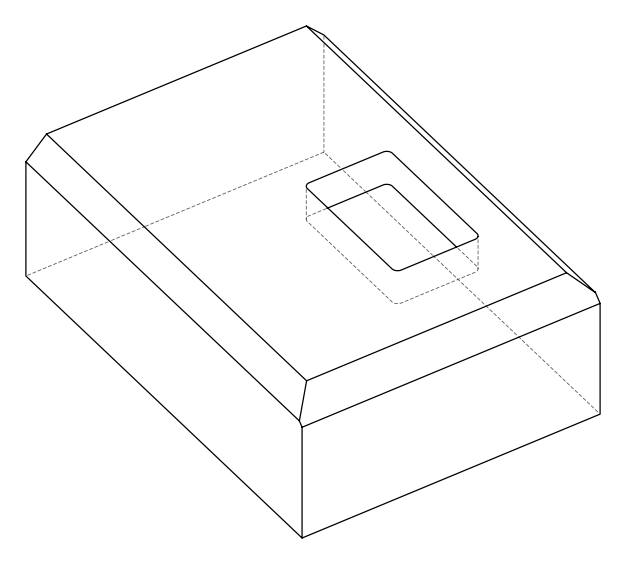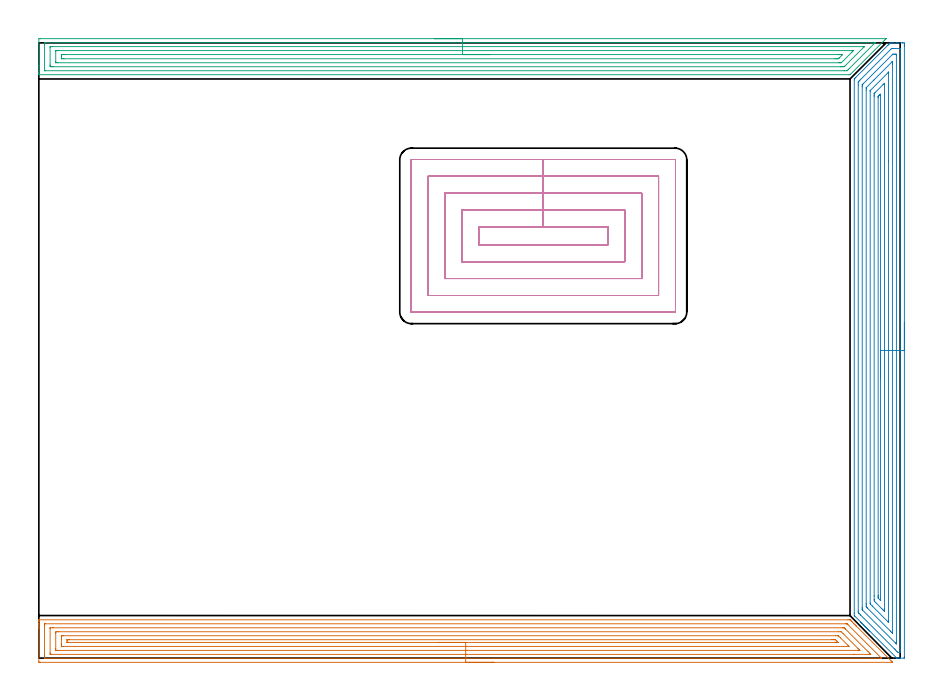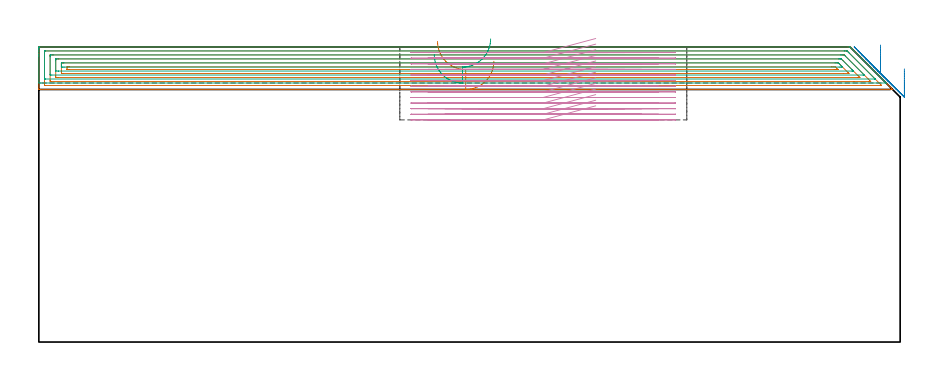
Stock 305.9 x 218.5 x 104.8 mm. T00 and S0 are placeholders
(PLAN: 4 operations, 1 tool changes, 66.1 min)
(1 AREA_MILL | FG_CHAMFER_SURFACE | UGT0205_001 | 14.43 min | 34835 mm3)
(2 AREA_MILL_1 | FG_CHAMFER_SURFACE_1 | UGT0205_001 | 11.86 min | 33206 mm3)
(3 AREA_MILL_2 | FG_CHAMFER_SURFACE_2 | UGT0205_001 | 12.03 min | 23951 mm3)
(4 MILL_RECTANGULAR_POCKET | POCKET_RECTANGULAR_STRAIGHT | NXT0201_009 | Follow Part, ap 2, ae 75% | 27.74 min | 164081 mm3)
(TOOL UGT0205_001 | Chamfer Mill 20 x 3 x 45 deg. | D20 FL50 Z2)
(TOOL NXT0201_009 | ENDMILL 8mm [2P460-0800-NA 1630] | D8 FL26 Z6)
(OP 1 AREA_MILL)
G17 G21 G94 G90
T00 M6
G54
G17 G0 G90 X161.6 Y-1.5 S1061 M3
G43 Z114.8 H0
Z99.7
G94 G1 X161.562 Z98.828 F250.
X161.448 Z97.964
X161.259 Z97.112
X160.997 Z96.28
X160.663 Z95.474
X160.26 Z94.7
X159.792 Z93.964
X159.26 Z93.272
X158.671 Z92.629
X158.028 Z92.04
X157.336 Z91.509
X156.6 Z91.04
X155.826 Z90.637
X155.02 Z90.303
X154.188 Z90.041
X153.337 Z89.852
X152.472 Z89.738
X151.6 Z89.7
X0.618
X0.208 Y-1.496 Z89.702
X0.01 Y-1.492 Z89.706
X0. Y-1.291 Z89.907
Y10.468 Z101.662
Y11.012 Z102.209
Y11.352 Z102.548
Y11.895 Z103.092
Y12.235 Z103.43
Y12.915 Z104.114
Y13.23 Z104.43
X0.007 Y13.585 Z104.776
X0.009 Y13.597 Z104.788
X0.172 Y13.6 Z104.8
X287.394
X288.089 Y13.602 Z104.794
X288.107 Y13.591 Z104.784
X288.142 Y13.56 Z104.756
X288.287 Y13.414 Z104.611
X288.434 Y13.267 Z104.465
X288.584 Y13.119 Z104.314
X288.734 Y12.967 Z104.165
X288.871 Y12.83 Z104.028
X289.026 Y12.677 Z103.872
X289.507 Y12.193 Z103.393
X289.776 Y11.924 Z103.123
X289.908 Y11.793 Z102.99
X290.281 Y11.419 Z102.619
X290.372 Y11.328 Z102.528
X302.721 Y-1.019 Z90.178
X303.113 Y-1.413 Z89.787
X303.161 Y-1.46 Z89.739
X303.177 Y-1.479 Z89.721
X303.183 Y-1.495 Z89.705
X303.177 Y-1.5 Z89.7
X151.6
Y-0.086 Z91.114
X2.355 Y-0.085 Z91.115
X2.016 Y-0.079 Z91.121
X2.01 Y0.03 Z91.23
X2.003 Y0.263 Z91.463
X2.001 Y0.749 Z91.949
X2. Y1.149 Z92.349
X2.001 Y11.352 Z102.552
X2.002 Y11.75 Z102.95
X2.01 Y12.152 Z103.352
X2.018 Y12.18 Z103.38
X2.037 Y12.181 Z103.381
X2.089 Y12.184 Z103.384
X2.194 Y12.185 Z103.385
X2.405 Y12.186 Z103.386
X286.551
X286.972 Y12.183 Z103.383
X287.024 Y12.181 Z103.381
X287.047 Y12.179 Z103.379
X287.078 Y12.16 Z103.36
X287.219 Y12.025 Z103.225
X287.394 Y11.855 Z103.055
X299.008 Y0.242 Z91.442
X299.22 Y0.025 Z91.225
X299.313 Y-0.075 Z91.125
X299.316 Y-0.08 Z91.12
X299.307 Y-0.081 Z91.119
X299.265 Y-0.084 Z91.116
X299.18 Y-0.085 Z91.115
X299.008 Y-0.086 Z91.114
X151.6
Y1.329 Z92.529
X4.499
X4.192 Y1.331 Z92.531
X4.09 Y1.332 Z92.532
X4.017 Y1.335 Z92.535
X4.01 Y1.443 Z92.643
X4.004 Y1.632 Z92.832
X4.001 Y1.821 Z93.021
X4. Y10.468 Z101.668
X4.001 Y10.656 Z101.856
X4.006 Y10.721 Z101.921
X4.01 Y10.765 Z101.965
X4.039 Y10.766 Z101.966
X4.192 Y10.768 Z101.968
X4.779 Y10.771 Z101.971
X5.085
X285.301
X285.607 Y10.77 Z101.97
X285.914 Y10.767 Z101.967
X286. Y10.765 Z101.965
X286.034 Y10.755 Z101.955
X286.057 Y10.735 Z101.935
X286.151 Y10.647 Z101.847
X286.333 Y10.468 Z101.668
X286.501 Y10.3 Z101.5
X294.541 Y2.26 Z93.46
X295.166 Y1.632 Z92.832
X295.434 Y1.359 Z92.559
X295.447 Y1.335 Z92.535
X295.434 Y1.334 Z92.534
X294.847 Y1.33 Z92.53
X289.506 Y1.329 Z92.529
X151.6
Y2.743 Z93.943
X6.872
X6.641 Y2.744 Z93.944
X6.122 Y2.75 Z93.95
X6.01 Y2.763 Z93.963
X6.006 Y2.964 Z94.164
X6. Y3.378 Z94.578
Y8.701 Z99.901
X6.006 Y9.132 Z100.332
X6.01 Y9.341 Z100.541
X6.215 Y9.351 Z100.551
X6.872 Y9.356 Z100.556
X7.102 Y9.357 Z100.557
X284.051
X284.714 Y9.353 Z100.553
X284.951 Y9.35 Z100.55
X285.607 Y8.742 Z99.942
X290.968 Y3.384 Z94.584
X291.384 Y2.962 Z94.162
X291.584 Y2.755 Z93.955
X291.587 Y2.748 Z93.948
X291.576 Y2.746 Z93.946
X291.541 Y2.744 Z93.944
X291.491 Y2.743 Z93.943
X290.968
X151.6
Y4.157 Z95.357
X8.532
X8.277 Y4.16 Z95.36
X8.108 Y4.164 Z95.364
X8.009 Y4.169 Z95.369
X8.007 Y4.19 Z95.39
X8.004 Y4.283 Z95.483
X8. Y4.934 Z96.134
Y5.166 Z96.366
Y6.702 Z97.902
Y7.585 Z98.785
X8.003 Y7.817 Z99.017
X8.007 Y7.898 Z99.098
X8.009 Y7.933 Z99.133
X8.15 Y7.936 Z99.136
X8.404 Y7.941 Z99.141
X8.532 Y7.943 Z99.143
X8.659
X282.927
X283.695 Y7.942 Z99.142
X283.821 Y7.94 Z99.14
X283.943 Y7.936 Z99.136
X284.073 Y7.817 Z99.017
X284.714 Y7.187 Z98.387
X287.394 Y4.507 Z95.707
X287.613 Y4.283 Z95.483
X287.684 Y4.205 Z95.405
X287.717 Y4.163 Z95.363
X287.648 Y4.161 Z95.361
X287.52 Y4.158 Z95.358
X285.735 Y4.157 Z95.357
X151.6
Y5.571 Z96.771
X10.93
X10.446 Y5.573 Z96.773
X10.031 Y5.577 Z96.777
X10.01 Y5.579 Z96.779
X10.004 Y5.603 Z96.803
X10.003 Y6.05 Z97.25
X10.005 Y6.486 Z97.686
X10.009 Y6.516 Z97.716
X10.025 Y6.522 Z97.722
X10.083 Y6.525 Z97.725
X10.204 Y6.527 Z97.727
X10.446 Y6.529 Z97.729
X10.855
X281.55
X282.034 Y6.527 Z97.727
X282.447 Y6.525 Z97.725
X282.927 Y6.518 Z97.718
X283.399 Y6.05 Z97.25
X283.821 Y5.627 Z96.827
X283.862 Y5.579 Z96.779
X283.821 Y5.578 Z96.778
X283.409 Y5.573 Z96.773
X282.927 Y5.572 Z96.772
X282.518 Y5.571 Z96.771
X151.6
X150.728 Z96.809
X149.864 Z96.923
X149.012 Z97.112
X148.18 Z97.374
X147.374 Z97.708
X146.6 Z98.111
X145.864 Z98.58
X145.172 Z99.111
X144.529 Z99.7
X143.94 Z100.343
X143.408 Z101.035
X142.94 Z101.771
X142.537 Z102.545
X142.203 Z103.351
X141.941 Z104.183
X141.752 Z105.035
X141.638 Z105.9
X141.6 Z106.771
G0 Z114.8
M5
M2
(OP 2 AREA_MILL_1)
G17 G21 G94 G90
T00 M6
G54
G17 G0 G90 X307.4 Y119.25 S1061 M3
G43 Z114.8 H0
Z97.
G94 G1 Y119.212 Z96.128 F250.
Y119.098 Z95.264
Y118.909 Z94.412
Y118.647 Z93.58
Y118.313 Z92.774
Y117.91 Z92.
Y117.441 Z91.264
Y116.91 Z90.572
Y116.321 Z89.929
Y115.678 Z89.34
Y114.986 Z88.808
Y114.25 Z88.34
Y113.476 Z87.937
Y112.67 Z87.603
Y111.838 Z87.341
Y110.986 Z87.152
Y110.122 Z87.038
Y109.25 Z87.
Y0.627
X307.398 Y0.43 Z87.002
X307.391 Y0.003 Z87.005
X307.26 Y0. Z87.137
X306.019 Z88.376
X305.049 Z89.351
X304.699 Y0.009 Z89.7
X304.692 Y0.012 Z89.707
X304.52 Y0.18 Z89.88
X304.483 Y0.217 Z89.916
X295.132 Y9.567 Z99.266
X294.961 Y9.736 Z99.433
X294.795 Y9.904 Z99.603
X294.685 Y10.014 Z99.713
X294.519 Y10.178 Z99.876
X294.357 Y10.342 Z100.041
X294.238 Y10.462 Z100.16
X294.077 Y10.621 Z100.318
X293.92 Y10.779 Z100.478
X293.79 Y10.909 Z100.607
X293.635 Y11.063 Z100.761
X293.482 Y11.217 Z100.916
X293.343 Y11.356 Z101.054
X293.192 Y11.506 Z101.203
X293.044 Y11.655 Z101.354
X292.896 Y11.803 Z101.501
X292.75 Y11.948 Z101.646
X292.606 Y12.093 Z101.791
X292.449 Y12.25 Z101.948
X292.308 Y12.39 Z102.088
X292.169 Y12.53 Z102.229
X292.002 Y12.697 Z102.395
X291.865 Y12.833 Z102.531
X289.767 Y14.932 Z104.63
X289.646 Y15.059 Z104.75
X289.604 Y15.105 Z104.789
X289.6 Y15.824 Z104.8
Y205.356
X289.606 Y205.701 Z104.792
X289.694 Y205.795 Z104.703
X289.879 Y205.979 Z104.52
X290.02 Y206.121 Z104.377
X290.096 Y206.196 Z104.303
X290.15 Y206.25 Z104.249
X301.596 Y217.698 Z92.8
X301.947 Y218.047 Z92.453
X302.136 Y218.236 Z92.264
X302.372 Y218.469 Z92.026
X302.407 Y218.496 Z91.99
X302.574 Y218.5 Z91.825
X303.365 Z91.029
X304.607 Z89.79
X305.135 Z89.259
X306.64 Z87.756
X306.904 Y218.497 Z87.492
X307.391 Y218.491 Z87.005
X307.394 Y218.368 Z87.003
X307.398 Y217.873 Z87.002
X307.4 Y217.371 Z87.
Y109.25
X305.986 Z88.414
X305.985 Y2.093 Z88.415
X305.984 Y2.039 Z88.416
X305.981 Y2.015 Z88.419
X305.979 Y2.01 Z88.421
X305.956 Y2.008 Z88.444
X305.538 Z88.862
X305.135 Y2.025 Z89.265
X304.737 Y2.415 Z89.663
X304.25 Y2.9 Z90.15
X303.84 Y3.309 Z90.56
X291.865 Y15.285 Z102.535
X291.328 Y15.826 Z103.072
X291.145 Y16.017 Z103.255
X291.021 Y16.153 Z103.379
X291.014 Y16.72 Z103.386
Y203.534
X291.016 Y204.427 Z103.384
X291.017 Y204.462 Z103.383
X291.031 Y204.669 Z103.369
X291.168 Y204.811 Z103.232
X291.343 Y204.99 Z103.057
X291.706 Y205.356 Z102.694
X302.481 Y216.131 Z91.919
X302.764 Y216.406 Z91.636
X302.844 Y216.483 Z91.556
X302.962 Y216.492 Z91.438
X303.365 Y216.497 Z91.035
X303.839 Y216.5 Z90.561
X304.25 Z90.15
X305.61 Y216.498 Z88.79
X305.86 Y216.492 Z88.54
X305.979 Y216.488 Z88.421
X305.985 Y216.119 Z88.415
Y216.085
X305.986 Y109.25 Z88.414
X304.572 Z89.828
X304.571 Y5.991 Z89.829
X304.57 Y5.668 Z89.83
X304.566 Y5.097 Z89.834
X304.565 Y5.055 Z89.835
X304.557 Y5.054 Z89.843
X304.506 Y5.097 Z89.894
X304.25 Y5.35 Z90.15
X292.561 Y17.039 Z101.839
X292.466 Y17.136 Z101.934
X292.444 Y17.162 Z101.956
X292.436 Y17.175 Z101.964
X292.434 Y17.197 Z101.966
X292.431 Y17.289 Z101.969
X292.429 Y17.614 Z101.971
Y17.938
Y202.999
X292.431 Y203.568 Z101.969
X292.433 Y203.608 Z101.967
X292.435 Y203.624 Z101.965
X292.448 Y203.641 Z101.952
X292.497 Y203.695 Z101.903
X292.56 Y203.76 Z101.84
X292.75 Y203.951 Z101.65
X303.097 Y214.297 Z91.303
X303.235 Y214.429 Z91.165
X303.279 Y214.468 Z91.121
X303.317 Y214.49 Z91.083
X303.365 Y214.492 Z91.035
X304.05 Y214.499 Z90.35
X304.25 Y214.496 Z90.15
X304.451 Y214.49 Z89.949
X304.565 Y214.482 Z89.835
X304.568 Y214.404 Z89.832
X304.569 Y214.297 Z89.831
X304.571 Y213.972 Z89.829
X304.572 Y109.25 Z89.828
X303.157 Z91.243
Y9.014
X303.156 Y8.96 Z91.244
X303.153 Y8.923 Z91.247
X303.152 Y8.912 Z91.248
X303.141 Y8.92 Z91.259
X302.924 Y9.131 Z91.476
X302.481 Y9.567 Z91.919
X294.349 Y17.701 Z100.051
X294.173 Y17.882 Z100.227
X293.85 Y18.217 Z100.55
X293.847 Y18.293 Z100.553
X293.845 Y18.508 Z100.555
X293.843 Y19.191 Z100.557
Y19.402
Y201.78
X293.845 Y202.461 Z100.555
X293.849 Y202.568 Z100.551
X293.851 Y202.59 Z100.549
X293.868 Y202.611 Z100.532
X293.925 Y202.674 Z100.475
X296.557 Y205.309 Z97.843
X302.863 Y211.614 Z91.537
X302.956 Y211.705 Z91.444
X303.121 Y211.862 Z91.279
X303.151 Y211.888 Z91.249
X303.153 Y211.829 Z91.247
X303.156 Y211.614 Z91.244
X303.157 Y211.413 Z91.243
Y210.931
Y109.25
X301.743 Z92.657
Y13.144
X301.742 Y12.996 Z92.658
X301.737 Y12.847 Z92.663
X301.733 Y12.777 Z92.667
X301.677 Y12.826 Z92.723
X301.596 Y12.903 Z92.804
X295.991 Y18.508 Z98.409
X295.404 Y19.107 Z98.996
X295.264 Y19.258 Z99.136
X295.26 Y19.402 Z99.14
X295.258 Y19.549 Z99.142
Y201.183
X295.262 Y201.48 Z99.138
X295.265 Y201.555 Z99.135
X295.278 Y201.574 Z99.122
X295.314 Y201.614 Z99.086
X295.404 Y201.706 Z98.996
X301.737 Y208.038 Z92.663
X301.739 Y208.039 Z92.661
X301.741 Y208.038 Z92.659
X301.742 Y208.034 Z92.658
X301.743 Y176.552 Z92.657
Y109.25
X300.329 Z94.071
X300.328 Y17.614 Z94.072
X300.326 Y17.109 Z94.074
X300.322 Y16.72 Z94.078
X300.319 Y16.64 Z94.081
X300.233 Y16.72 Z94.167
X299.827 Y17.122 Z94.573
X299.334 Y17.614 Z95.066
X297.548 Y19.402 Z96.852
X297.173 Y19.784 Z97.227
X296.678 Y20.296 Z97.722
X296.674 Y20.8 Z97.726
X296.671 Y22.084 Z97.729
Y199.605
X296.672 Y199.992 Z97.728
X296.676 Y200.495 Z97.724
X296.678 Y200.519 Z97.722
X296.687 Y200.532 Z97.713
X296.713 Y200.563 Z97.687
X296.784 Y200.636 Z97.616
X297.034 Y200.886 Z97.366
X299.827 Y203.679 Z94.573
X300.218 Y204.067 Z94.182
X300.274 Y204.12 Z94.126
X300.31 Y204.151 Z94.09
X300.323 Y204.155 Z94.077
X300.325 Y204.128 Z94.075
X300.327 Y204.07 Z94.073
X300.328 Y203.956 Z94.072
X300.329 Y109.25 Z94.071
X298.915 Z95.485
X298.914 Y20.775 Z95.486
X298.912 Y20.568 Z95.488
X298.91 Y20.517 Z95.49
X298.909 Y20.504 Z95.491
X298.9 Y20.509 Z95.5
X298.827 Y20.579 Z95.573
X298.212 Y21.19 Z96.188
X298.137 Y21.273 Z96.263
X298.092 Y21.327 Z96.308
X298.09 Y21.427 Z96.31
X298.088 Y21.637 Z96.312
X298.085 Y22.056 Z96.315
Y22.084
Y199.098
X298.087 Y199.308 Z96.313
X298.09 Y199.412 Z96.31
X298.092 Y199.462 Z96.308
X298.105 Y199.496 Z96.295
X298.235 Y199.633 Z96.165
X298.323 Y199.724 Z96.077
X298.589 Y199.992 Z95.811
X298.681 Y200.083 Z95.719
X298.768 Y200.168 Z95.632
X298.865 Y200.26 Z95.535
X298.897 Y200.288 Z95.503
X298.913 Y200.022 Z95.487
X298.914 Y199.992 Z95.486
X298.915 Y109.25 Z95.485
Y108.378 Z95.523
Y107.513 Z95.637
Y106.662 Z95.826
Y105.83 Z96.088
Y105.024 Z96.422
Y104.25 Z96.825
Y103.514 Z97.294
Y102.822 Z97.825
Y102.179 Z98.414
Y101.59 Z99.057
Y101.058 Z99.75
Y100.59 Z100.485
Y100.187 Z101.259
Y99.853 Z102.065
Y99.591 Z102.897
Y99.402 Z103.749
Y99.288 Z104.614
Y99.25 Z105.485
G0 Z114.8
M5
M2
(OP 3 AREA_MILL_2)
G17 G21 G94 G90
T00 M6
G54
G17 G0 G90 X140.45 Y220. S1061 M3
G43 Z114.8 H0
Z102.
G94 G1 X140.488 Z101.128 F250.
X140.602 Z100.263
X140.791 Z99.412
X141.053 Z98.58
X141.387 Z97.774
X141.79 Z97.
X142.259 Z96.264
X142.79 Z95.572
X143.379 Z94.929
X144.022 Z94.34
X144.714 Z93.808
X145.45 Z93.34
X146.224 Z92.937
X147.03 Z92.603
X147.862 Z92.341
X148.714 Z92.152
X149.578 Z92.038
X150.45 Z92.
X300.805
X300.896 Y219.998
Y219.995 Z92.003
X300.306 Y219.406 Z92.594
X288.224 Y207.325 Z104.674
X288.095 Y207.204 Z104.79
X287.814 Y207.2 Z104.8
X0.153
X0.01 Y207.203 Z104.788
X0.007 Y207.251 Z104.741
X0. Y207.612 Z104.388
Y208.082 Z103.917
Y208.693 Z103.302
Y209.891 Z102.106
Y210.478 Z101.516
Y219.997 Z92.
X0.599 Y220.
X150.45
Y218.586 Z93.414
X296.812 Y218.585 Z93.415
X296.97 Y218.583 Z93.417
X297.014 Y218.581 Z93.419
X297.019 Y218.578 Z93.422
Y218.575 Z93.425
X296.993 Y218.545 Z93.455
X296.957 Y218.507 Z93.493
X296.845 Y218.395 Z93.605
X287.814 Y209.363 Z102.637
X287.478 Y209.029 Z102.971
X287.136 Y208.693 Z103.307
X287.064 Y208.626 Z103.374
X286.995 Y208.62 Z103.38
X286.922 Y208.618 Z103.382
X286.109 Y208.614 Z103.386
X286.03
X2.304
X2.146 Y208.616 Z103.384
X2.041 Y208.619 Z103.381
X2.009 Y208.621 Z103.379
X2.006 Y208.624 Z103.376
X2.003 Y208.639 Z103.361
X2.001 Y208.693 Z103.307
X2. Y217.997 Z94.003
X2.004 Y218.507 Z93.493
X2.006 Y218.554 Z93.446
X2.009 Y218.572 Z93.428
X2.068 Y218.579 Z93.421
X2.225 Y218.584 Z93.416
X2.304 Y218.585 Z93.415
X150.45 Y218.586 Z93.414
Y217.172 Z94.828
X292.717 Y217.171 Z94.829
X292.899 Y217.17 Z94.83
X293.166 Y217.167 Z94.833
Y217.165 Z94.835
X286.478 Y210.478 Z101.522
X286.252 Y210.255 Z101.745
X286.03 Y210.036 Z101.964
X285.584 Y210.032 Z101.968
X285.138 Y210.029 Z101.971
X284.695
X5.059
X4.614 Y210.03 Z101.97
X4.167 Y210.033 Z101.967
X4.027 Y210.035 Z101.965
X4.01 Y210.311 Z101.689
X4.004 Y210.478 Z101.522
X4.001 Y210.643 Z101.357
Y216.888 Z95.112
X4.006 Y217.056 Z94.944
X4.01 Y217.161 Z94.839
X4.056 Y217.165 Z94.835
X4.167 Y217.167 Z94.833
X4.61 Y217.171 Z94.829
X150.45 Y217.172 Z94.828
Y215.757 Z96.243
X288.779
X289.066 Y215.756 Z96.244
X289.21 Y215.754 Z96.246
X289.28 Y215.751 Z96.249
X289.289 Y215.749 Z96.251
X289.282 Y215.741 Z96.259
X289.043 Y215.493 Z96.507
X288.896 Y215.345 Z96.655
X288.706 Y215.154 Z96.846
X285.138 Y211.588 Z100.412
X285.025 Y211.482 Z100.518
X284.998 Y211.459 Z100.541
X284.961 Y211.45 Z100.55
X284.86 Y211.447 Z100.553
X284.655 Y211.444 Z100.556
X284.246 Y211.443 Z100.557
X284.173
X6.769
X6.022 Y211.45 Z100.55
X6.01 Y211.452 Z100.548
X6.007 Y211.472 Z100.528
X6.003 Y211.521 Z100.479
X6.001 Y211.619 Z100.381
X6. Y211.817 Z100.183
X6.001 Y215.57 Z96.43
X6.003 Y215.676 Z96.324
X6.007 Y215.728 Z96.272
X6.01 Y215.749 Z96.251
X6.03 Y215.751 Z96.249
X6.843 Y215.757 Z96.243
X6.916
X150.45
Y214.343 Z97.657
X284.246
X284.842 Y214.342 Z97.658
X285.138 Y214.34 Z97.66
X285.416 Y214.336 Z97.664
X285.148 Y214.046 Z97.954
X285.143 Y214.041 Z97.959
X284.256 Y213.154 Z98.846
X284.246 Y213.144 Z98.856
X283.943 Y212.864 Z99.136
X283.648 Y212.86 Z99.14
X283.354 Y212.858 Z99.142
X282.759 Y212.857 Z99.143
X8.923
X8.627 Y212.858 Z99.142
X8.027 Y212.861 Z99.139
X8.017 Y212.863 Z99.137
X8.007 Y212.882 Z99.118
X8.003 Y213.154 Z98.846
X8. Y213.78 Z98.22
Y214.046 Z97.954
X8.001 Y214.203 Z97.797
X8.003 Y214.281 Z97.719
X8.006 Y214.319 Z97.681
X8.009 Y214.334 Z97.666
X8.034 Y214.336 Z97.664
X8.332 Y214.341 Z97.659
X8.627 Y214.342 Z97.658
X9.221 Y214.343 Z97.657
X150.45
X151.322 Z97.695
X152.187 Z97.809
X153.038 Z97.998
X153.87 Z98.26
X154.676 Z98.594
X155.45 Z98.997
X156.186 Z99.465
X156.878 Z99.996
X157.521 Z100.586
X158.11 Z101.229
X158.642 Z101.921
X159.11 Z102.657
X159.513 Z103.431
X159.847 Z104.237
X160.109 Z105.069
X160.298 Z105.92
X160.412 Z106.785
X160.45 Z107.657
G0 Z114.8
M5
M2
(OP 4 MILL_RECTANGULAR_POCKET)
G17 G21 G94 G90
T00 M6
G54
G17 G0 G90 X197.782 Y153.1 S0 M3
G43 Z114.8 H1
Z107.8
G94 G1 X179.15 Z102.808 F250.
X156.2 F500.
Y146.8
X202.1
Y153.1
X179.15
Y159.1
X150.2
Y140.8
X208.1
Y159.1
X179.15
Y165.1
X144.2
Y134.8
X214.1
Y165.1
X179.15
Y171.1
X138.2
Y128.8
X220.1
Y171.1
X179.15
Y177.1
X132.3
X132.245 Y177.095
X132.205 Y177.055
X132.2 Y177.
Y122.9
X132.205 Y122.845
X132.245 Y122.805
X132.3 Y122.8
X226.
X226.055 Y122.805
X226.095 Y122.845
X226.1 Y122.9
Y177.
X226.095 Y177.055
X226.055 Y177.095
X226. Y177.1
X179.15
X178.15
G0 X197.782 Y153.1 Z105.808
G1 X179.15 Z100.815 F250.
X156.2 F500.
Y146.8
X202.1
Y153.1
X179.15
Y159.1
X150.2
Y140.8
X208.1
Y159.1
X179.15
Y165.1
X144.2
Y134.8
X214.1
Y165.1
X179.15
Y171.1
X138.2
Y128.8
X220.1
Y171.1
X179.15
Y177.1
X132.3
X132.245 Y177.095
X132.205 Y177.055
X132.2 Y177.
Y122.9
X132.205 Y122.845
X132.245 Y122.805
X132.3 Y122.8
X226.
X226.055 Y122.805
X226.095 Y122.845
X226.1 Y122.9
Y177.
X226.095 Y177.055
X226.055 Y177.095
X226. Y177.1
X179.15
X178.15
G0 X197.782 Y153.1 Z103.815
G1 X179.15 Z98.823 F250.
X156.2 F500.
Y146.8
X202.1
Y153.1
X179.15
Y159.1
X150.2
Y140.8
X208.1
Y159.1
X179.15
Y165.1
X144.2
Y134.8
X214.1
Y165.1
X179.15
Y171.1
X138.2
Y128.8
X220.1
Y171.1
X179.15
Y177.1
X132.3
X132.245 Y177.095
X132.205 Y177.055
X132.2 Y177.
Y122.9
X132.205 Y122.845
X132.245 Y122.805
X132.3 Y122.8
X226.
X226.055 Y122.805
X226.095 Y122.845
X226.1 Y122.9
Y177.
X226.095 Y177.055
X226.055 Y177.095
X226. Y177.1
X179.15
X178.15
G0 X197.782 Y153.1 Z101.823
G1 X179.15 Z96.831 F250.
X156.2 F500.
Y146.8
X202.1
Y153.1
X179.15
Y159.1
X150.2
Y140.8
X208.1
Y159.1
X179.15
Y165.1
X144.2
Y134.8
X214.1
Y165.1
X179.15
Y171.1
X138.2
Y128.8
X220.1
Y171.1
X179.15
Y177.1
X132.3
X132.245 Y177.095
X132.205 Y177.055
X132.2 Y177.
Y122.9
X132.205 Y122.845
X132.245 Y122.805
X132.3 Y122.8
X226.
X226.055 Y122.805
X226.095 Y122.845
X226.1 Y122.9
Y177.
X226.095 Y177.055
X226.055 Y177.095
X226. Y177.1
X179.15
X178.15
G0 X197.782 Y153.1 Z99.831
G1 X179.15 Z94.838 F250.
X156.2 F500.
Y146.8
X202.1
Y153.1
X179.15
Y159.1
X150.2
Y140.8
X208.1
Y159.1
X179.15
Y165.1
X144.2
Y134.8
X214.1
Y165.1
X179.15
Y171.1
X138.2
Y128.8
X220.1
Y171.1
X179.15
Y177.1
X132.3
X132.245 Y177.095
X132.205 Y177.055
X132.2 Y177.
Y122.9
X132.205 Y122.845
X132.245 Y122.805
X132.3 Y122.8
X226.
X226.055 Y122.805
X226.095 Y122.845
X226.1 Y122.9
Y177.
X226.095 Y177.055
X226.055 Y177.095
X226. Y177.1
X179.15
X178.15
G0 X197.782 Y153.1 Z97.838
G1 X179.15 Z92.846 F250.
X156.2 F500.
Y146.8
X202.1
Y153.1
X179.15
Y159.1
X150.2
Y140.8
X208.1
Y159.1
X179.15
Y165.1
X144.2
Y134.8
X214.1
Y165.1
X179.15
Y171.1
X138.2
Y128.8
X220.1
Y171.1
X179.15
Y177.1
X132.3
X132.245 Y177.095
X132.205 Y177.055
X132.2 Y177.
Y122.9
X132.205 Y122.845
X132.245 Y122.805
X132.3 Y122.8
X226.
X226.055 Y122.805
X226.095 Y122.845
X226.1 Y122.9
Y177.
X226.095 Y177.055
X226.055 Y177.095
X226. Y177.1
X179.15
X178.15
G0 X197.782 Y153.1 Z95.846
G1 X179.15 Z90.854 F250.
X156.2 F500.
Y146.8
X202.1
Y153.1
X179.15
Y159.1
X150.2
Y140.8
X208.1
Y159.1
X179.15
Y165.1
X144.2
Y134.8
X214.1
Y165.1
X179.15
Y171.1
X138.2
Y128.8
X220.1
Y171.1
X179.15
Y177.1
X132.3
X132.245 Y177.095
X132.205 Y177.055
X132.2 Y177.
Y122.9
X132.205 Y122.845
X132.245 Y122.805
X132.3 Y122.8
X226.
X226.055 Y122.805
X226.095 Y122.845
X226.1 Y122.9
Y177.
X226.095 Y177.055
X226.055 Y177.095
X226. Y177.1
X179.15
X178.15
G0 X197.782 Y153.1 Z93.854
G1 X179.15 Z88.862 F250.
X156.2 F500.
Y146.8
X202.1
Y153.1
X179.15
Y159.1
X150.2
Y140.8
X208.1
Y159.1
X179.15
Y165.1
X144.2
Y134.8
X214.1
Y165.1
X179.15
Y171.1
X138.2
Y128.8
X220.1
Y171.1
X179.15
Y177.1
X132.3
X132.245 Y177.095
X132.205 Y177.055
X132.2 Y177.
Y122.9
X132.205 Y122.845
X132.245 Y122.805
X132.3 Y122.8
X226.
X226.055 Y122.805
X226.095 Y122.845
X226.1 Y122.9
Y177.
X226.095 Y177.055
X226.055 Y177.095
X226. Y177.1
X179.15
X178.15
G0 X197.782 Y153.1 Z91.862
G1 X179.15 Z86.869 F250.
X156.2 F500.
Y146.8
X202.1
Y153.1
X179.15
Y159.1
X150.2
Y140.8
X208.1
Y159.1
X179.15
Y165.1
X144.2
Y134.8
X214.1
Y165.1
X179.15
Y171.1
X138.2
Y128.8
X220.1
Y171.1
X179.15
Y177.1
X132.3
X132.245 Y177.095
X132.205 Y177.055
X132.2 Y177.
Y122.9
X132.205 Y122.845
X132.245 Y122.805
X132.3 Y122.8
X226.
X226.055 Y122.805
X226.095 Y122.845
X226.1 Y122.9
Y177.
X226.095 Y177.055
X226.055 Y177.095
X226. Y177.1
X179.15
X178.15
G0 X197.782 Y153.1 Z89.869
G1 X179.15 Z84.877 F250.
X156.2 F500.
Y146.8
X202.1
Y153.1
X179.15
Y159.1
X150.2
Y140.8
X208.1
Y159.1
X179.15
Y165.1
X144.2
Y134.8
X214.1
Y165.1
X179.15
Y171.1
X138.2
Y128.8
X220.1
Y171.1
X179.15
Y177.1
X132.3
X132.245 Y177.095
X132.205 Y177.055
X132.2 Y177.
Y122.9
X132.205 Y122.845
X132.245 Y122.805
X132.3 Y122.8
X226.
X226.055 Y122.805
X226.095 Y122.845
X226.1 Y122.9
Y177.
X226.095 Y177.055
X226.055 Y177.095
X226. Y177.1
X179.15
X178.15
G0 X197.782 Y153.1 Z87.877
G1 X179.15 Z82.885 F250.
X156.2 F500.
Y146.8
X202.1
Y153.1
X179.15
Y159.1
X150.2
Y140.8
X208.1
Y159.1
X179.15
Y165.1
X144.2
Y134.8
X214.1
Y165.1
X179.15
Y171.1
X138.2
Y128.8
X220.1
Y171.1
X179.15
Y177.1
X132.3
X132.245 Y177.095
X132.205 Y177.055
X132.2 Y177.
Y122.9
X132.205 Y122.845
X132.245 Y122.805
X132.3 Y122.8
X226.
X226.055 Y122.805
X226.095 Y122.845
X226.1 Y122.9
Y177.
X226.095 Y177.055
X226.055 Y177.095
X226. Y177.1
X179.15
X178.15
G0 X197.782 Y153.1 Z85.885
G1 X179.15 Z80.892 F250.
X156.2 F500.
Y146.8
X202.1
Y153.1
X179.15
Y159.1
X150.2
Y140.8
X208.1
Y159.1
X179.15
Y165.1
X144.2
Y134.8
X214.1
Y165.1
X179.15
Y171.1
X138.2
Y128.8
X220.1
Y171.1
X179.15
Y177.1
X132.3
X132.245 Y177.095
X132.205 Y177.055
X132.2 Y177.
Y122.9
X132.205 Y122.845
X132.245 Y122.805
X132.3 Y122.8
X226.
X226.055 Y122.805
X226.095 Y122.845
X226.1 Y122.9
Y177.
X226.095 Y177.055
X226.055 Y177.095
X226. Y177.1
X179.15
X178.15
G0 X197.782 Y153.1 Z83.892
G1 X179.15 Z78.9 F250.
X156.2 F500.
Y146.8
X202.1
Y153.1
X179.15
Y159.1
X150.2
Y140.8
X208.1
Y159.1
X179.15
Y165.1
X144.2
Y134.8
X214.1
Y165.1
X179.15
Y171.1
X138.2
Y128.8
X220.1
Y171.1
X179.15
Y177.1
X132.3
X132.245 Y177.095
X132.205 Y177.055
X132.2 Y177.
Y122.9
X132.205 Y122.845
X132.245 Y122.805
X132.3 Y122.8
X226.
X226.055 Y122.805
X226.095 Y122.845
X226.1 Y122.9
Y177.
X226.095 Y177.055
X226.055 Y177.095
X226. Y177.1
X179.15
X178.15
G0 Z114.8
M5
M2
